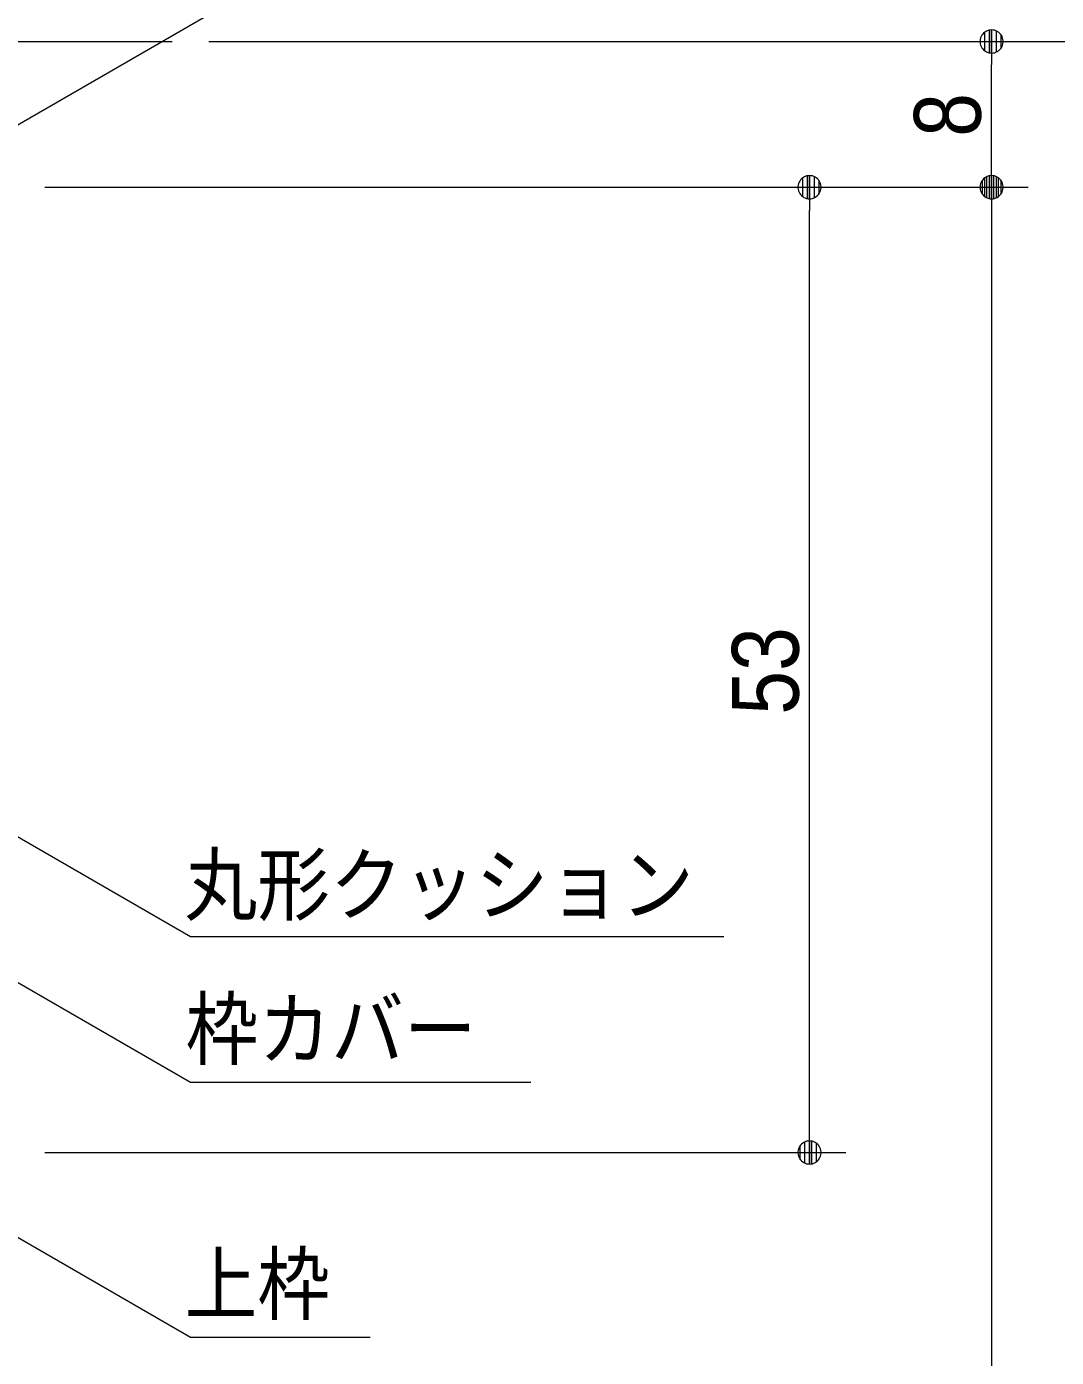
# Model space of a CAD drawing. Units: millimetres, scale not verified. Extents: x -6062 to 6062, y -3045 to 3045.
# Drawn here: x 1091 to 1656, y 268 to 998 of the extents above; entities that cross this region are included whole.
import ezdxf
from ezdxf.enums import TextEntityAlignment as Align

# ---------------------------------------------------------------- set-up
doc = ezdxf.new("R2010")
doc.units = ezdxf.units.MM
doc.header["$LTSCALE"] = 20
for name, color, linetype, lineweight in [('0-0_3一般', 7, 'Continuous', 9), ('0-1_2寸法-3', 7, 'Continuous', 9), ('0-2_2寸法-1', 7, 'Continuous', 9), ('0-3_0', 7, 'Continuous', 9)]:
    doc.layers.add(name, color=color, linetype=linetype, lineweight=lineweight)
doc.styles.add('ＭＳ ゴシック', font='')
doc.styles.add('ＭＳ Ｐゴシック', font='')
doc.styles.get('ＭＳ ゴシック').set_extended_font_data('MS Gothic')
doc.styles.get('ＭＳ Ｐゴシック').set_extended_font_data('MS PGothic')

# ---------------------------------------------------------------- blocks, each defined once
blk = doc.blocks.new('グループ-27')
at = {"layer": '0-0_3一般'}
blk.add_line((37823.7, 19804.9), (59163.7, 19804.9), dxfattribs=at)
blk = doc.blocks.new('グループ-57')
at = {"layer": '0-0_3一般'}
blk.add_blockref('グループ-27', (0, 0), dxfattribs=at)
blk = doc.blocks.new('_Dot')
at = {"layer": '0-3_0'}
for p, q in [((-10, 0), (-20, 0)), ((9.78, 2), (-9.78, 2)), ((7.99, 6), (-7.99, 6)), ((9.16, -3.98), (-9.16, -3.98)), ((6, -7.98), (-6, -7.98))]:
    blk.add_line(p, q, dxfattribs=at)
for points in [[(10, 0), (9.92, 1.25), (9.69, 2.49), (9.3, 3.68), (8.76, 4.82), (8.09, 5.88), (7.29, 6.85), (6.37, 7.71), (5.36, 8.44), (4.26, 9.05), (3.09, 9.51), (1.87, 9.82), (0.63, 9.98), (-0.63, 9.98), (-1.87, 9.82), (-3.09, 9.51), (-4.26, 9.05), (-5.36, 8.44), (-6.37, 7.71), (-7.29, 6.85), (-8.09, 5.88), (-8.76, 4.82), (-9.3, 3.68), (-9.69, 2.49), (-9.92, 1.25), (-10, 0), (0, 0)], [(-10, 0), (-9.92, -1.25), (-9.69, -2.49), (-9.3, -3.68), (-8.76, -4.82), (-8.09, -5.88), (-7.29, -6.85), (-6.37, -7.71), (-5.36, -8.44), (-4.26, -9.05), (-3.09, -9.51), (-1.87, -9.82), (-0.63, -9.98), (0.63, -9.98), (1.87, -9.82), (3.09, -9.51), (4.26, -9.05), (5.36, -8.44), (6.37, -7.71), (7.29, -6.85), (8.09, -5.88), (8.76, -4.82), (9.3, -3.68), (9.69, -2.49), (9.92, -1.25), (10, 0), (0, 0)]]:
    blk.add_lwpolyline(points, close=True, dxfattribs=at)

msp = doc.modelspace()

# ---------------------------------------------------------------- linework, layer by layer
at = {"layer": '0-1_2寸法-3'}
for points in [[(887.75, 830.25), (1424.69, 1140.25), (1734.33, 1140.25)], [(710.68, 770.25), (1180.68, 498.89), (1473.54, 498.89)], [(742.68, 671.77), (1180.68, 418.89), (1367.63, 418.89)], [(1005.18, 380.25), (1180.68, 278.92), (1279.46, 278.92)]]:
    msp.add_lwpolyline(points, dxfattribs=at)
at = {"layer": '0-2_2寸法-1'}
for p, q in [((1190.68, 990.25), (1640.68, 990.25)), ((1640.68, 990.25), (1740.68, 990.25)), ((1620.68, 922.96), (1620.68, 977.53)), ((1100.68, 910.25), (1540.68, 910.25)), ((1540.68, 910.25), (1640.68, 910.25)), ((1540.68, 910.25), (1640.68, 910.25)), ((1520.68, 392.96), (1520.68, 897.53)), ((1620.68, 897.53), (1620.68, -1987.29)), ((1100.68, 380.25), (1540.68, 380.25))]:
    msp.add_line(p, q, dxfattribs=at)

# ---------------------------------------------------------------- block references
at = {"layer": '0-0_3一般', "xscale": 0.05, "yscale": 0.05}
msp.add_blockref('グループ-57', (-1787.5, 0), dxfattribs=at)
at = {"layer": '0-2_2寸法-1', "xscale": 0.6356201, "yscale": 0.6356201}
for p, rotation in [((1620.68, 990.25), 90), ((1620.68, 910.25), 270), ((1520.68, 910.25), 90), ((1620.68, 910.25), 90), ((1520.68, 380.25), 270)]:
    msp.add_blockref('_Dot', p, dxfattribs=dict(at, rotation=rotation))

# ---------------------------------------------------------------- texts
at = {"layer": '0-1_2寸法-3', "style": 'ＭＳ ゴシック', "width": 0.9}
for s, p in [('丸形クッション', (1177.4, 501.28)), ('枠カバー', (1177.98, 422.06)), ('上枠', (1177.4, 282.09))]:
    msp.add_text(s, height=32.55, dxfattribs=at).set_placement(p, align=Align.BOTTOM_LEFT)
at = {"layer": '0-2_2寸法-1', "style": 'ＭＳ Ｐゴシック', "width": 0.9}
for s, p in [('8', (1625.74, 937.95)), ('53', (1525.74, 620.65))]:
    msp.add_text(s, height=36.66, rotation=90, dxfattribs=at).set_placement(p, align=Align.BOTTOM_LEFT)

doc.saveas('drawing.dxf')
